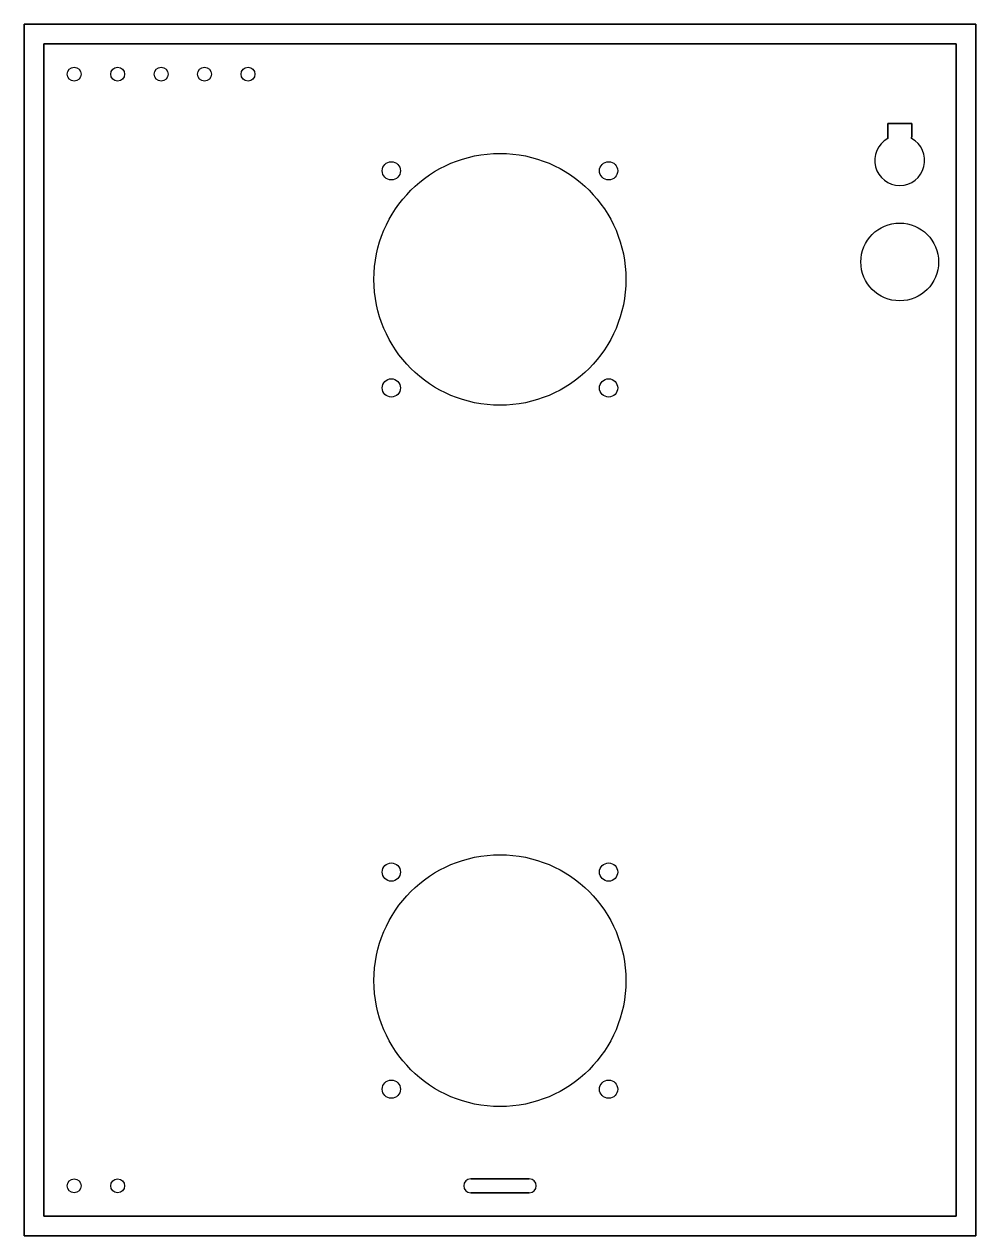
# Model space of a CAD drawing. Extents: x -219 to 0, y 0 to 279.
import ezdxf

# ---------------------------------------------------------------- set-up
doc = ezdxf.new("R2010")
doc.units = 0

msp = doc.modelspace()

# ---------------------------------------------------------------- linework, layer by layer
at = {"layer": 'layer0'}
for points in [[(-219, 279, 0), (0, 279, 0)], [(-219, 0, 0), (-219, 279, 0)], [(0, 279, 3), (-219, 279, 3)], [(-219, 279, 3), (-219, 0, 3)], [(0, 279, 0), (0, 0, 0)], [(0, 0, 3), (0, 279, 3)], [(-4.5, 274.5, 0), (-214.5, 274.5, 0)], [(-214.5, 274.5, 0), (-214.5, 4.5, 0)], [(-214.5, 274.5, -2), (-4.5, 274.5, -2)], [(-214.5, 4.5, -2), (-214.5, 274.5, -2)], [(-4.5, 4.5, 0), (-4.5, 274.5, 0)], [(-4.5, 274.5, -2), (-4.5, 4.5, -2)], [(-14.75, 256.175, -2), (-20.25, 256.175, -2)], [(-20.25, 256.175, -2), (-20.25, 253.375, -2)], [(-20.25, 253.375, 3), (-20.25, 256.175, 3)], [(-20.25, 256.175, 3), (-14.75, 256.175, 3)], [(-14.75, 253.375, -2), (-14.75, 256.175, -2)], [(-14.75, 256.175, 3), (-14.75, 253.375, 3)], [(-20.25, 253.375, -2), (-20.27, 252.664, -2)], [(-20.27, 252.664, 3), (-20.25, 253.375, 3)], [(-14.77, 252.664, -2), (-14.75, 253.375, -2)], [(-14.75, 253.375, 3), (-14.77, 252.664, 3)], [(-102.75, 13.1, -2), (-116.25, 13.1, -2)], [(-116.25, 13.1, 3), (-102.75, 13.1, 3)], [(-116.25, 9.9, -2), (-102.75, 9.9, -2)], [(-102.75, 9.9, 3), (-116.25, 9.9, 3)], [(-214.5, 4.5, 0), (-4.5, 4.5, 0)], [(-4.5, 4.5, -2), (-214.5, 4.5, -2)], [(0, 0, 0), (-219, 0, 0)], [(-219, 0, 3), (0, 0, 3)]]:
    msp.add_polyline3d(points, dxfattribs=at)
for centre, radius in [((-207.5, 267.5, -2), 1.6), ((-207.5, 267.5, 3), 1.6), ((-197.5, 267.5, -2), 1.6), ((-197.5, 267.5, 3), 1.6), ((-187.5, 267.5, -2), 1.6), ((-187.5, 267.5, 3), 1.6), ((-177.5, 267.5, -2), 1.6), ((-177.5, 267.5, 3), 1.6), ((-167.5, 267.5, -2), 1.6), ((-167.5, 267.5, 3), 1.6), ((-109.509, 220.25, -2), 29), ((-109.509, 220.25, 3), 29), ((-134.509, 245.25, -2), 2.1), ((-134.509, 245.25, 3), 2.1), ((-84.509, 245.25, -2), 2.1), ((-84.509, 245.25, 3), 2.1), ((-17.5, 224.25, -2), 8.95), ((-17.5, 224.25, 3), 8.95), ((-134.509, 195.25, -2), 2.1), ((-134.509, 195.25, 3), 2.1), ((-84.509, 195.25, -2), 2.1), ((-84.509, 195.25, 3), 2.1), ((-109.509, 58.75, -2), 29), ((-109.509, 58.75, 3), 29), ((-134.509, 83.75, -2), 2.1), ((-134.509, 83.75, 3), 2.1), ((-84.509, 83.75, -2), 2.1), ((-84.509, 83.75, 3), 2.1), ((-134.509, 33.75, -2), 2.1), ((-134.509, 33.75, 3), 2.1), ((-84.509, 33.75, -2), 2.1), ((-84.509, 33.75, 3), 2.1), ((-207.5, 11.5, -2), 1.6), ((-207.5, 11.5, 3), 1.6), ((-197.5, 11.5, -2), 1.6), ((-197.5, 11.5, 3), 1.6)]:
    msp.add_circle(centre, radius, dxfattribs=at)
for centre, radius, start, end in [((-17.5, 247.625, -2), 5.75, 118.8, 61.552), ((-17.5, 247.625, 3), 5.75, 118.8, 61.552), ((-116.25, 11.5, -2), 1.6, 90, -90), ((-116.25, 11.5, 3), 1.6, 90, -90), ((-116.25, 11.5, 3), 1.6, 90, -90), ((-102.75, 11.5, -2), 1.6, -90, 90), ((-102.75, 11.5, -2), 1.6, -90, 90), ((-102.75, 11.5, 3), 1.6, -90, 90)]:
    msp.add_arc(centre, radius, start, end, dxfattribs=at)

doc.saveas('drawing.dxf')
